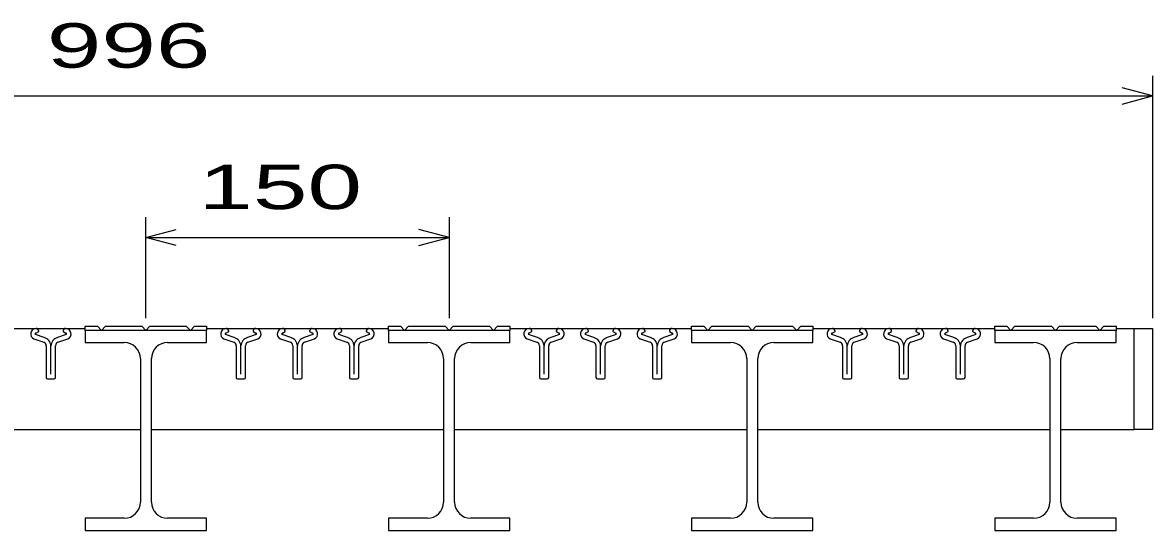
# Model space of a CAD drawing. Units: millimetres at full size, sheet at 1:10; details may follow other scales. Extents: x -1820 to 1724, y -1285 to 1059.
# Drawn here: x -989 to -430, y -675 to -424 of the extents above; entities that cross this region are included whole.
import ezdxf
from ezdxf.enums import TextEntityAlignment as Align

# ---------------------------------------------------------------- set-up
doc = ezdxf.new("R2010")
doc.units = ezdxf.units.MM
doc.header["$LTSCALE"] = 10
doc.layers.add('16', color=3, linetype='Continuous', lineweight=25)
doc.layers.add('22', color=4, linetype='Continuous', lineweight=25)
doc.styles.add('ベクトル', font='')
doc.styles.get('ベクトル').set_extended_font_data('ベクトル')

msp = doc.modelspace()

# ---------------------------------------------------------------- linework, layer by layer
at = {"layer": '16'}
for p, q in [((-1048, -575), (-958, -575)), ((-958, -576), (-958, -574)), ((-958, -574), (-952, -574)), ((-952, -574), (-950, -576)), ((-950, -576), (-948, -574)), ((-948, -574), (-930, -574)), ((-930, -574), (-928, -576)), ((-928, -576), (-926, -574)), ((-926, -574), (-908, -574)), ((-908, -574), (-906, -576)), ((-906, -576), (-904, -574)), ((-904, -574), (-898, -574)), ((-898, -574), (-898, -576)), ((-898, -575), (-808, -575)), ((-808, -576), (-808, -574)), ((-808, -574), (-802, -574)), ((-802, -574), (-800, -576)), ((-800, -576), (-798, -574)), ((-798, -574), (-780, -574)), ((-780, -574), (-778, -576)), ((-778, -576), (-776, -574)), ((-776, -574), (-758, -574)), ((-758, -574), (-756, -576)), ((-756, -576), (-754, -574)), ((-754, -574), (-748, -574)), ((-748, -574), (-748, -576)), ((-748, -575), (-658, -575)), ((-658, -576), (-658, -574)), ((-658, -574), (-652, -574)), ((-652, -574), (-650, -576)), ((-650, -576), (-648, -574)), ((-648, -574), (-630, -574)), ((-630, -574), (-628, -576)), ((-628, -576), (-626, -574)), ((-626, -574), (-608, -574)), ((-608, -574), (-606, -576)), ((-606, -576), (-604, -574)), ((-604, -574), (-598, -574)), ((-598, -574), (-598, -576)), ((-598, -575), (-508, -575)), ((-508, -576), (-508, -574)), ((-508, -574), (-502, -574)), ((-502, -574), (-500, -576)), ((-500, -576), (-498, -574)), ((-498, -574), (-480, -574)), ((-480, -574), (-478, -576)), ((-478, -576), (-476, -574)), ((-476, -574), (-458, -574)), ((-458, -574), (-456, -576)), ((-456, -576), (-454, -574)), ((-454, -574), (-448, -574)), ((-448, -574), (-448, -576)), ((-448, -575), (-439, -575)), ((-439, -625), (-439, -575)), ((-439, -575), (-430, -575)), ((-430, -575), (-430, -625)), ((-983.38, -580.18), (-978.51, -581.89)), ((-978.3, -579.53), (-982.62, -578.01)), ((-982.46, -577.31), (-981.02, -576.61)), ((-981.02, -576.61), (-981.02, -576.38)), ((-967.4, -578.01), (-971.72, -579.53)), ((-971.51, -581.89), (-966.64, -580.18)), ((-969, -576.38), (-969, -576.61)), ((-969, -576.61), (-967.56, -577.31)), ((-958, -576), (-958, -582)), ((-898, -576), (-958, -576)), ((-898, -582), (-898, -576)), ((-889.38, -580.18), (-884.51, -581.89)), ((-884.3, -579.53), (-888.62, -578.01)), ((-888.46, -577.31), (-887.02, -576.61)), ((-887.02, -576.61), (-887.02, -576.38)), ((-873.4, -578.01), (-877.72, -579.53)), ((-877.51, -581.89), (-872.64, -580.18)), ((-875, -576.38), (-875, -576.61)), ((-875, -576.61), (-873.56, -577.31)), ((-861.38, -580.18), (-856.51, -581.89)), ((-856.3, -579.53), (-860.62, -578.01)), ((-860.46, -577.31), (-859.02, -576.61)), ((-859.02, -576.61), (-859.02, -576.38)), ((-845.4, -578.01), (-849.72, -579.53)), ((-849.51, -581.89), (-844.64, -580.18)), ((-847, -576.38), (-847, -576.61)), ((-847, -576.61), (-845.56, -577.31)), ((-833.38, -580.18), (-828.51, -581.89)), ((-828.3, -579.53), (-832.62, -578.01)), ((-832.46, -577.31), (-831.02, -576.61)), ((-831.02, -576.61), (-831.02, -576.38)), ((-817.4, -578.01), (-821.72, -579.53)), ((-821.51, -581.89), (-816.64, -580.18)), ((-819, -576.38), (-819, -576.61)), ((-819, -576.61), (-817.56, -577.31)), ((-808, -576), (-808, -582)), ((-748, -576), (-808, -576)), ((-748, -582), (-748, -576)), ((-739.38, -580.18), (-734.51, -581.89)), ((-734.3, -579.53), (-738.62, -578.01)), ((-738.46, -577.31), (-737.02, -576.61)), ((-737.02, -576.61), (-737.02, -576.38)), ((-723.4, -578.01), (-727.72, -579.53)), ((-727.51, -581.89), (-722.64, -580.18)), ((-725, -576.38), (-725, -576.61)), ((-725, -576.61), (-723.56, -577.31)), ((-711.38, -580.18), (-706.51, -581.89)), ((-706.3, -579.53), (-710.62, -578.01)), ((-710.46, -577.31), (-709.02, -576.61)), ((-709.02, -576.61), (-709.02, -576.38)), ((-695.4, -578.01), (-699.72, -579.53)), ((-699.51, -581.89), (-694.64, -580.18)), ((-697, -576.38), (-697, -576.61)), ((-697, -576.61), (-695.56, -577.31)), ((-683.38, -580.18), (-678.51, -581.89)), ((-678.3, -579.53), (-682.62, -578.01)), ((-682.46, -577.31), (-681.02, -576.61)), ((-681.02, -576.61), (-681.02, -576.38)), ((-667.4, -578.01), (-671.72, -579.53)), ((-671.51, -581.89), (-666.64, -580.18)), ((-669, -576.38), (-669, -576.61)), ((-669, -576.61), (-667.56, -577.31)), ((-658, -576), (-658, -582)), ((-598, -576), (-658, -576)), ((-598, -582), (-598, -576)), ((-589.38, -580.18), (-584.51, -581.89)), ((-584.3, -579.53), (-588.62, -578.01)), ((-588.46, -577.31), (-587.02, -576.61)), ((-587.02, -576.61), (-587.02, -576.38)), ((-573.4, -578.01), (-577.72, -579.53)), ((-577.51, -581.89), (-572.64, -580.18)), ((-575, -576.38), (-575, -576.61)), ((-575, -576.61), (-573.56, -577.31)), ((-561.38, -580.18), (-556.51, -581.89)), ((-556.3, -579.53), (-560.62, -578.01)), ((-560.46, -577.31), (-559.02, -576.61)), ((-559.02, -576.61), (-559.02, -576.38)), ((-545.4, -578.01), (-549.72, -579.53)), ((-549.51, -581.89), (-544.64, -580.18)), ((-547, -576.38), (-547, -576.61)), ((-547, -576.61), (-545.56, -577.31)), ((-533.38, -580.18), (-528.51, -581.89)), ((-528.3, -579.53), (-532.62, -578.01)), ((-532.46, -577.31), (-531.02, -576.61)), ((-531.02, -576.61), (-531.02, -576.38)), ((-517.4, -578.01), (-521.72, -579.53)), ((-521.51, -581.89), (-516.64, -580.18)), ((-519, -576.38), (-519, -576.61)), ((-519, -576.61), (-517.56, -577.31)), ((-508, -576), (-508, -582)), ((-448, -576), (-508, -576)), ((-448, -582), (-448, -576)), ((-977.31, -583.59), (-977.31, -599.31)), ((-975, -597.71), (-975, -583.64)), ((-972.71, -599.31), (-972.71, -583.59)), ((-958, -582), (-938.75, -582)), ((-917.25, -582), (-898, -582)), ((-883.31, -583.59), (-883.31, -599.31)), ((-881, -597.71), (-881, -583.64)), ((-878.71, -599.31), (-878.71, -583.59)), ((-855.31, -583.59), (-855.31, -599.31)), ((-853, -597.71), (-853, -583.64)), ((-850.71, -599.31), (-850.71, -583.59)), ((-827.31, -583.59), (-827.31, -599.31)), ((-825, -597.71), (-825, -583.64)), ((-822.71, -599.31), (-822.71, -583.59)), ((-808, -582), (-788.75, -582)), ((-767.25, -582), (-748, -582)), ((-733.31, -583.59), (-733.31, -599.31)), ((-731, -597.71), (-731, -583.64)), ((-728.71, -599.31), (-728.71, -583.59)), ((-705.31, -583.59), (-705.31, -599.31)), ((-703, -597.71), (-703, -583.64)), ((-700.71, -599.31), (-700.71, -583.59)), ((-677.31, -583.59), (-677.31, -599.31)), ((-675, -597.71), (-675, -583.64)), ((-672.71, -599.31), (-672.71, -583.59)), ((-658, -582), (-638.75, -582)), ((-617.25, -582), (-598, -582)), ((-583.31, -583.59), (-583.31, -599.31)), ((-581, -597.71), (-581, -583.64)), ((-578.71, -599.31), (-578.71, -583.59)), ((-555.31, -583.59), (-555.31, -599.31)), ((-553, -597.71), (-553, -583.64)), ((-550.71, -599.31), (-550.71, -583.59)), ((-527.31, -583.59), (-527.31, -599.31)), ((-525, -597.71), (-525, -583.64)), ((-522.71, -599.31), (-522.71, -583.59)), ((-508, -582), (-488.75, -582)), ((-467.25, -582), (-448, -582)), ((-930.75, -590), (-930.75, -661)), ((-925.25, -661), (-925.25, -590)), ((-780.75, -590), (-780.75, -661)), ((-775.25, -661), (-775.25, -590)), ((-630.75, -590), (-630.75, -661)), ((-625.25, -661), (-625.25, -590)), ((-480.75, -590), (-480.75, -661)), ((-475.25, -661), (-475.25, -590)), ((-976.61, -600.01), (-973.41, -600.01)), ((-882.61, -600.01), (-879.41, -600.01)), ((-854.61, -600.01), (-851.41, -600.01)), ((-826.61, -600.01), (-823.41, -600.01)), ((-732.61, -600.01), (-729.41, -600.01)), ((-704.61, -600.01), (-701.41, -600.01)), ((-676.61, -600.01), (-673.41, -600.01)), ((-582.61, -600.01), (-579.41, -600.01)), ((-554.61, -600.01), (-551.41, -600.01)), ((-526.61, -600.01), (-523.41, -600.01)), ((-1075.25, -625), (-930.75, -625)), ((-925.25, -625), (-780.75, -625)), ((-775.25, -625), (-630.75, -625)), ((-625.25, -625), (-480.75, -625)), ((-475.25, -625), (-439, -625)), ((-430, -625), (-439, -625)), ((-938.75, -669), (-958, -669)), ((-958, -669), (-958, -675)), ((-898, -669), (-917.25, -669)), ((-898, -675), (-898, -669)), ((-788.75, -669), (-808, -669)), ((-808, -669), (-808, -675)), ((-748, -669), (-767.25, -669)), ((-748, -675), (-748, -669)), ((-638.75, -669), (-658, -669)), ((-658, -669), (-658, -675)), ((-598, -669), (-617.25, -669)), ((-598, -675), (-598, -669)), ((-488.75, -669), (-508, -669)), ((-508, -669), (-508, -675)), ((-448, -669), (-467.25, -669)), ((-448, -675), (-448, -669)), ((-958, -675), (-898, -675)), ((-808, -675), (-748, -675)), ((-658, -675), (-598, -675)), ((-508, -675), (-448, -675))]:
    msp.add_line(p, q, dxfattribs=at)
for centre, radius, start, end in [((-982.31, -577.7), 2.7, 90.98, 246.68), ((-982.47, -576.45), 1.45, 2.5, 85.55), ((-967.55, -576.45), 1.45, 94.45, 177.5), ((-967.71, -577.7), 2.7, 293.32, 89.02), ((-888.31, -577.7), 2.7, 90.98, 246.68), ((-888.47, -576.45), 1.45, 2.5, 85.55), ((-873.55, -576.45), 1.45, 94.45, 177.5), ((-873.71, -577.7), 2.7, 293.32, 89.02), ((-860.31, -577.7), 2.7, 90.98, 246.68), ((-860.47, -576.45), 1.45, 2.5, 85.55), ((-845.55, -576.45), 1.45, 94.45, 177.5), ((-845.71, -577.7), 2.7, 293.32, 89.02), ((-832.31, -577.7), 2.7, 90.98, 246.68), ((-832.47, -576.45), 1.45, 2.5, 85.55), ((-817.55, -576.45), 1.45, 94.45, 177.5), ((-817.71, -577.7), 2.7, 293.32, 89.02), ((-738.31, -577.7), 2.7, 90.98, 246.68), ((-738.47, -576.45), 1.45, 2.5, 85.55), ((-723.55, -576.45), 1.45, 94.45, 177.5), ((-723.71, -577.7), 2.7, 293.32, 89.02), ((-710.31, -577.7), 2.7, 90.98, 246.68), ((-710.47, -576.45), 1.45, 2.5, 85.55), ((-695.55, -576.45), 1.45, 94.45, 177.5), ((-695.71, -577.7), 2.7, 293.32, 89.02), ((-682.31, -577.7), 2.7, 90.98, 246.68), ((-682.47, -576.45), 1.45, 2.5, 85.55), ((-667.55, -576.45), 1.45, 94.45, 177.5), ((-667.71, -577.7), 2.7, 293.32, 89.02), ((-588.31, -577.7), 2.7, 90.98, 246.68), ((-588.47, -576.45), 1.45, 2.5, 85.55), ((-573.55, -576.45), 1.45, 94.45, 177.5), ((-573.71, -577.7), 2.7, 293.32, 89.02), ((-560.31, -577.7), 2.7, 90.98, 246.68), ((-560.47, -576.45), 1.45, 2.5, 85.55), ((-545.55, -576.45), 1.45, 94.45, 177.5), ((-545.71, -577.7), 2.7, 293.32, 89.02), ((-532.31, -577.7), 2.7, 90.98, 246.68), ((-532.47, -576.45), 1.45, 2.5, 85.55), ((-517.55, -576.45), 1.45, 94.45, 177.5), ((-517.71, -577.7), 2.7, 293.32, 89.02), ((-982.29, -577.72), 0.44, 111.91, 222.33), ((-979.59, -583.94), 4.6, 3.78, 73.7), ((-970.43, -583.94), 4.6, 106.3, 176.22), ((-967.73, -577.72), 0.44, 317.67, 68.09), ((-888.29, -577.72), 0.44, 111.91, 222.33), ((-885.59, -583.94), 4.6, 3.78, 73.7), ((-876.43, -583.94), 4.6, 106.3, 176.22), ((-873.73, -577.72), 0.44, 317.67, 68.09), ((-860.29, -577.72), 0.44, 111.91, 222.33), ((-857.59, -583.94), 4.6, 3.78, 73.7), ((-848.43, -583.94), 4.6, 106.3, 176.22), ((-845.73, -577.72), 0.44, 317.67, 68.09), ((-832.29, -577.72), 0.44, 111.91, 222.33), ((-829.59, -583.94), 4.6, 3.78, 73.7), ((-820.43, -583.94), 4.6, 106.3, 176.22), ((-817.73, -577.72), 0.44, 317.67, 68.09), ((-738.29, -577.72), 0.44, 111.91, 222.33), ((-735.59, -583.94), 4.6, 3.78, 73.7), ((-726.43, -583.94), 4.6, 106.3, 176.22), ((-723.73, -577.72), 0.44, 317.67, 68.09), ((-710.29, -577.72), 0.44, 111.91, 222.33), ((-707.59, -583.94), 4.6, 3.78, 73.7), ((-698.43, -583.94), 4.6, 106.3, 176.22), ((-695.73, -577.72), 0.44, 317.67, 68.09), ((-682.29, -577.72), 0.44, 111.91, 222.33), ((-679.59, -583.94), 4.6, 3.78, 73.7), ((-670.43, -583.94), 4.6, 106.3, 176.22), ((-667.73, -577.72), 0.44, 317.67, 68.09), ((-588.29, -577.72), 0.44, 111.91, 222.33), ((-585.59, -583.94), 4.6, 3.78, 73.7), ((-576.43, -583.94), 4.6, 106.3, 176.22), ((-573.73, -577.72), 0.44, 317.67, 68.09), ((-560.29, -577.72), 0.44, 111.91, 222.33), ((-557.59, -583.94), 4.6, 3.78, 73.7), ((-548.43, -583.94), 4.6, 106.3, 176.22), ((-545.73, -577.72), 0.44, 317.67, 68.09), ((-532.29, -577.72), 0.44, 111.91, 222.33), ((-529.59, -583.94), 4.6, 3.78, 73.7), ((-520.43, -583.94), 4.6, 106.3, 176.22), ((-517.73, -577.72), 0.44, 317.67, 68.09), ((-979.11, -583.59), 1.8, 0, 70.58), ((-970.91, -583.59), 1.8, 109.42, 180), ((-938.75, -590), 8, 0, 90), ((-917.25, -590), 8, 90, 180), ((-885.11, -583.59), 1.8, 0, 70.58), ((-876.91, -583.59), 1.8, 109.42, 180), ((-857.11, -583.59), 1.8, 0, 70.58), ((-848.91, -583.59), 1.8, 109.42, 180), ((-829.11, -583.59), 1.8, 0, 70.58), ((-820.91, -583.59), 1.8, 109.42, 180), ((-788.75, -590), 8, 0, 90), ((-767.25, -590), 8, 90, 180), ((-735.11, -583.59), 1.8, 0, 70.58), ((-726.91, -583.59), 1.8, 109.42, 180), ((-707.11, -583.59), 1.8, 0, 70.58), ((-698.91, -583.59), 1.8, 109.42, 180), ((-679.11, -583.59), 1.8, 0, 70.58), ((-670.91, -583.59), 1.8, 109.42, 180), ((-638.75, -590), 8, 0, 90), ((-617.25, -590), 8, 90, 180), ((-585.11, -583.59), 1.8, 0, 70.58), ((-576.91, -583.59), 1.8, 109.42, 180), ((-557.11, -583.59), 1.8, 0, 70.58), ((-548.91, -583.59), 1.8, 109.42, 180), ((-529.11, -583.59), 1.8, 0, 70.58), ((-520.91, -583.59), 1.8, 109.42, 180), ((-488.75, -590), 8, 0, 90), ((-467.25, -590), 8, 90, 180), ((-976.61, -599.31), 0.7, 180, 270), ((-973.41, -599.31), 0.7, 270, 0), ((-882.61, -599.31), 0.7, 180, 270), ((-879.41, -599.31), 0.7, 270, 0), ((-854.61, -599.31), 0.7, 180, 270), ((-851.41, -599.31), 0.7, 270, 0), ((-826.61, -599.31), 0.7, 180, 270), ((-823.41, -599.31), 0.7, 270, 0), ((-732.61, -599.31), 0.7, 180, 270), ((-729.41, -599.31), 0.7, 270, 0), ((-704.61, -599.31), 0.7, 180, 270), ((-701.41, -599.31), 0.7, 270, 0), ((-676.61, -599.31), 0.7, 180, 270), ((-673.41, -599.31), 0.7, 270, 0), ((-582.61, -599.31), 0.7, 180, 270), ((-579.41, -599.31), 0.7, 270, 0), ((-554.61, -599.31), 0.7, 180, 270), ((-551.41, -599.31), 0.7, 270, 0), ((-526.61, -599.31), 0.7, 180, 270), ((-523.41, -599.31), 0.7, 270, 0), ((-938.75, -661), 8, 270, 0), ((-917.25, -661), 8, 180, 270), ((-788.75, -661), 8, 270, 0), ((-767.25, -661), 8, 180, 270), ((-638.75, -661), 8, 270, 0), ((-617.25, -661), 8, 180, 270), ((-488.75, -661), 8, 270, 0), ((-467.25, -661), 8, 180, 270)]:
    msp.add_arc(centre, radius, start, end, dxfattribs=at)
at = {"layer": '22'}
for p, q in [((-430, -450), (-430, -570)), ((-430, -460), (-445, -456)), ((-1426, -460), (-430, -460)), ((-445, -464), (-430, -460)), ((-928, -570), (-928, -520)), ((-778, -520), (-778, -570)), ((-928, -530), (-913, -526)), ((-913, -534), (-928, -530)), ((-928, -530), (-778, -530)), ((-778, -530), (-793, -526)), ((-793, -534), (-778, -530))]:
    msp.add_line(p, q, dxfattribs=at)

# ---------------------------------------------------------------- texts
at = {"layer": '22', "color": 2, "style": 'ベクトル', "width": 1.65}
for s, p in [(' 996 ', (-990.5, -435)), (' 150 ', (-915.5, -505))]:
    msp.add_text(s, height=21.99, dxfattribs=at).set_placement(p, align=Align.MIDDLE_LEFT)

doc.saveas('drawing.dxf')
